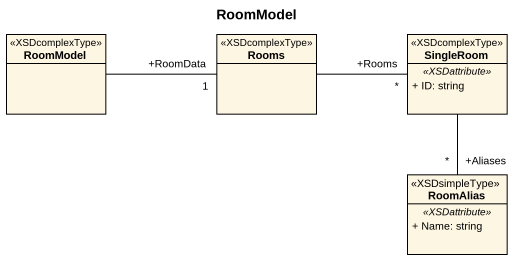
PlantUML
@startuml
title RoomModel
hide circle
hide empty members
skinparam classAttributeIconSize 0
class RoomModel <<XSDcomplexType>>
class Rooms <<XSDcomplexType>>
class SingleRoom <<XSDcomplexType>> {
  .. <<XSDattribute>> ..
  + ID: string
}
class RoomAlias <<XSDsimpleType>> {
  .. <<XSDattribute>> ..
  + Name: string
}
RoomModel -right- "+RoomData\n1" Rooms
Rooms -right- "+Rooms\n*" SingleRoom
SingleRoom -- "+Aliases\n*" RoomAlias
@enduml
